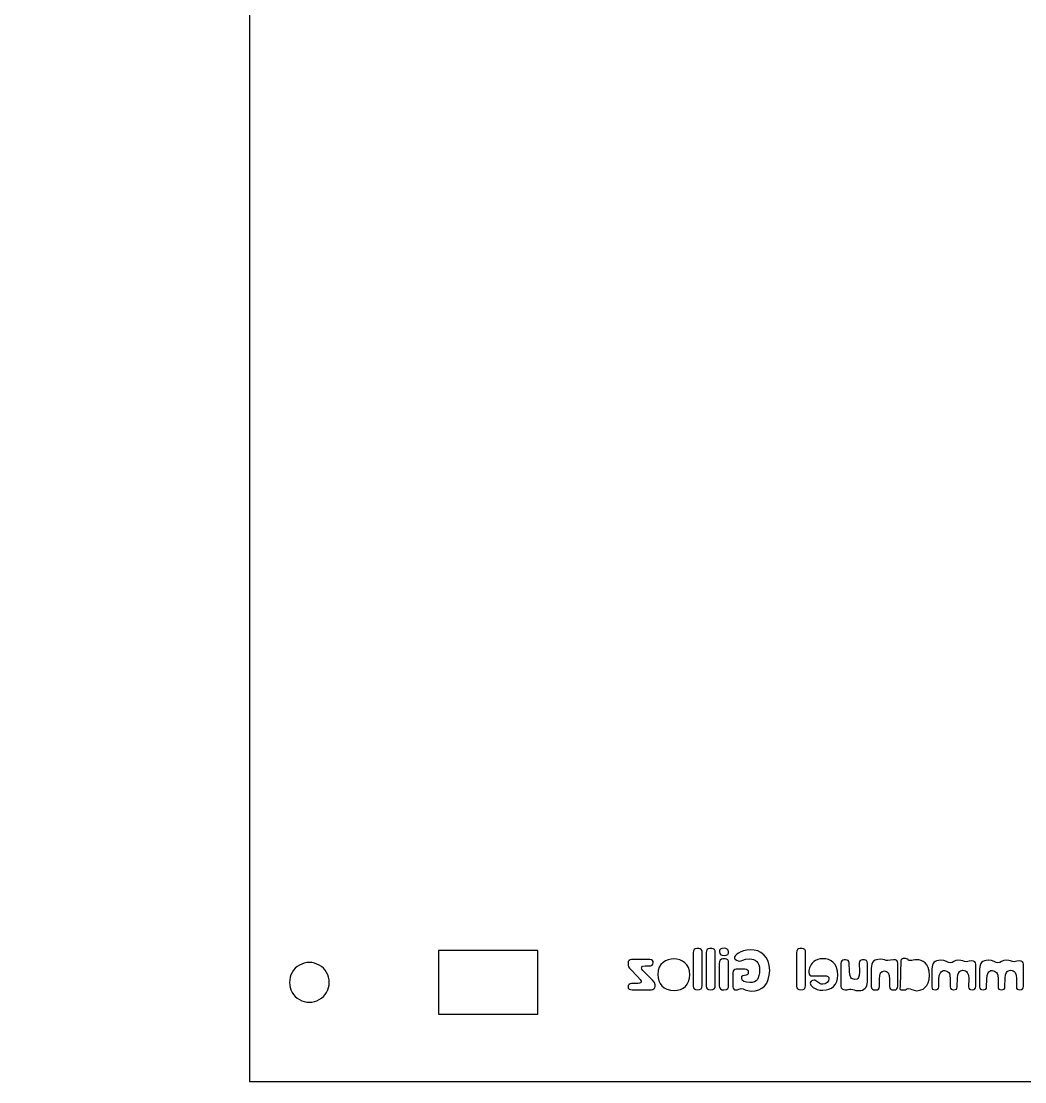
# Model space of a CAD drawing. Header units: metres. Extents: x -273 to -75, y -1504 to -1164.
# Drawn here: x -272.9 to -171.9, y -1503.6 to -1396.9 of the extents above; entities that cross this region are included whole.
import ezdxf

# ---------------------------------------------------------------- set-up
doc = ezdxf.new("R2010")
doc.units = ezdxf.units.M

msp = doc.modelspace()

# ---------------------------------------------------------------- linework, layer by layer
at = {"layer": 'COMPONENT0'}
for p, q in [((-205.25, -1490.43, 0), (-205.28, -1490.62, 0)), ((-205.28, -1490.62, 0), (-205.28, -1493.97, 0)), ((-205.18, -1490.29, 0), (-205.25, -1490.43, 0)), ((-205.07, -1490.21, 0), (-205.18, -1490.29, 0)), ((-204.9, -1490.18, 0), (-205.07, -1490.21, 0)), ((-204.71, -1490.18, 0), (-204.9, -1490.18, 0)), ((-204.57, -1490.21, 0), (-204.71, -1490.18, 0)), ((-204.46, -1490.29, 0), (-204.57, -1490.21, 0)), ((-204.38, -1490.41, 0), (-204.46, -1490.29, 0)), ((-204.36, -1490.56, 0), (-204.38, -1490.41, 0)), ((-204.36, -1493.91, 0), (-204.36, -1490.56, 0)), ((-203.94, -1490.43, 0), (-203.96, -1490.62, 0)), ((-203.96, -1490.62, 0), (-203.96, -1493.97, 0)), ((-203.87, -1490.29, 0), (-203.94, -1490.43, 0)), ((-203.75, -1490.21, 0), (-203.87, -1490.29, 0)), ((-203.59, -1490.18, 0), (-203.75, -1490.21, 0)), ((-203.4, -1490.18, 0), (-203.59, -1490.18, 0)), ((-203.26, -1490.21, 0), (-203.4, -1490.18, 0)), ((-203.14, -1490.29, 0), (-203.26, -1490.21, 0)), ((-203.07, -1490.41, 0), (-203.14, -1490.29, 0)), ((-203.05, -1490.56, 0), (-203.07, -1490.41, 0)), ((-203.05, -1493.91, 0), (-203.05, -1490.56, 0)), ((-202.61, -1490.37, 0), (-202.63, -1490.51, 0)), ((-202.63, -1490.51, 0), (-202.6, -1490.69, 0)), ((-202.53, -1490.26, 0), (-202.61, -1490.37, 0)), ((-202.6, -1490.69, 0), (-202.49, -1490.81, 0)), ((-202.38, -1490.18, 0), (-202.53, -1490.26, 0)), ((-202.16, -1490.16, 0), (-202.38, -1490.18, 0)), ((-201.99, -1490.18, 0), (-202.16, -1490.16, 0)), ((-201.84, -1490.24, 0), (-201.99, -1490.18, 0)), ((-201.74, -1490.35, 0), (-201.84, -1490.24, 0)), ((-201.8, -1490.78, 0), (-201.73, -1490.67, 0)), ((-201.71, -1490.53, 0), (-201.74, -1490.35, 0)), ((-201.73, -1490.67, 0), (-201.71, -1490.53, 0)), ((-200.71, -1490.64, 0), (-200.89, -1490.77, 0)), ((-200.48, -1490.51, 0), (-200.71, -1490.64, 0)), ((-200.2, -1490.41, 0), (-200.48, -1490.51, 0)), ((-199.87, -1490.34, 0), (-200.2, -1490.41, 0)), ((-199.49, -1490.31, 0), (-199.87, -1490.34, 0)), ((-199.13, -1490.34, 0), (-199.49, -1490.31, 0)), ((-198.78, -1490.43, 0), (-199.13, -1490.34, 0)), ((-198.45, -1490.59, 0), (-198.78, -1490.43, 0)), ((-198.16, -1490.81, 0), (-198.45, -1490.59, 0)), ((-194.85, -1490.43, 0), (-194.87, -1490.62, 0)), ((-194.87, -1490.62, 0), (-194.87, -1493.97, 0)), ((-194.78, -1490.29, 0), (-194.85, -1490.43, 0)), ((-194.66, -1490.21, 0), (-194.78, -1490.29, 0)), ((-194.5, -1490.18, 0), (-194.66, -1490.21, 0)), ((-194.31, -1490.18, 0), (-194.5, -1490.18, 0)), ((-194.17, -1490.21, 0), (-194.31, -1490.18, 0)), ((-194.05, -1490.29, 0), (-194.17, -1490.21, 0)), ((-193.98, -1490.41, 0), (-194.05, -1490.29, 0)), ((-193.96, -1490.56, 0), (-193.98, -1490.41, 0)), ((-193.96, -1493.91, 0), (-193.96, -1490.56, 0)), ((-211.81, -1491.49, 0), (-211.83, -1491.63, 0)), ((-211.83, -1491.63, 0), (-211.82, -1491.86, 0)), ((-211.73, -1491.38, 0), (-211.81, -1491.49, 0)), ((-211.61, -1491.32, 0), (-211.73, -1491.38, 0)), ((-211.47, -1491.3, 0), (-211.61, -1491.32, 0)), ((-209.63, -1491.3, 0), (-211.47, -1491.3, 0)), ((-209.48, -1491.33, 0), (-209.63, -1491.3, 0)), ((-209.37, -1491.39, 0), (-209.48, -1491.33, 0)), ((-209.41, -1491.87, 0), (-209.32, -1491.77, 0)), ((-209.31, -1491.49, 0), (-209.37, -1491.39, 0)), ((-209.32, -1491.77, 0), (-209.29, -1491.62, 0)), ((-209.29, -1491.62, 0), (-209.31, -1491.49, 0)), ((-208.52, -1491.8, 0), (-208.68, -1492.07, 0)), ((-208.3, -1491.58, 0), (-208.52, -1491.8, 0)), ((-208.06, -1491.43, 0), (-208.3, -1491.58, 0)), ((-207.78, -1491.32, 0), (-208.06, -1491.43, 0)), ((-207.5, -1491.26, 0), (-207.78, -1491.32, 0)), ((-207.21, -1491.24, 0), (-207.5, -1491.26, 0)), ((-206.91, -1491.26, 0), (-207.21, -1491.24, 0)), ((-206.61, -1491.33, 0), (-206.91, -1491.26, 0)), ((-206.34, -1491.45, 0), (-206.61, -1491.33, 0)), ((-206.1, -1491.62, 0), (-206.34, -1491.45, 0)), ((-205.9, -1491.84, 0), (-206.1, -1491.62, 0)), ((-202.62, -1491.51, 0), (-202.64, -1491.74, 0)), ((-202.64, -1491.74, 0), (-202.64, -1493.93, 0)), ((-202.55, -1491.35, 0), (-202.62, -1491.51, 0)), ((-202.43, -1491.25, 0), (-202.55, -1491.35, 0)), ((-202.49, -1490.81, 0), (-202.34, -1490.86, 0)), ((-202.27, -1491.22, 0), (-202.43, -1491.25, 0)), ((-202.34, -1490.86, 0), (-202.16, -1490.88, 0)), ((-202.06, -1491.22, 0), (-202.27, -1491.22, 0)), ((-202.16, -1490.88, 0), (-201.94, -1490.86, 0)), ((-201.91, -1491.25, 0), (-202.06, -1491.22, 0)), ((-201.94, -1490.86, 0), (-201.8, -1490.78, 0)), ((-201.8, -1491.34, 0), (-201.91, -1491.25, 0)), ((-201.73, -1491.47, 0), (-201.8, -1491.34, 0)), ((-201.71, -1491.64, 0), (-201.73, -1491.47, 0)), ((-201.71, -1493.84, 0), (-201.71, -1491.64, 0)), ((-201.1, -1491.01, 0), (-201.12, -1491.1, 0)), ((-201.12, -1491.1, 0), (-201.11, -1491.18, 0)), ((-201.11, -1491.18, 0), (-201.06, -1491.25, 0)), ((-201.02, -1490.9, 0), (-201.1, -1491.01, 0)), ((-201.06, -1491.25, 0), (-200.92, -1491.36, 0)), ((-200.89, -1490.77, 0), (-201.02, -1490.9, 0)), ((-200.92, -1491.36, 0), (-200.75, -1491.43, 0)), ((-200.75, -1491.43, 0), (-200.6, -1491.46, 0)), ((-200.6, -1491.46, 0), (-200.43, -1491.42, 0)), ((-200.43, -1491.42, 0), (-200.26, -1491.35, 0)), ((-200.26, -1491.35, 0), (-200, -1491.27, 0)), ((-200, -1491.27, 0), (-199.59, -1491.24, 0)), ((-199.59, -1491.24, 0), (-199.38, -1491.25, 0)), ((-199.38, -1491.25, 0), (-199.19, -1491.29, 0)), ((-199.19, -1491.29, 0), (-199.02, -1491.37, 0)), ((-199.02, -1491.37, 0), (-198.88, -1491.48, 0)), ((-198.88, -1491.48, 0), (-198.76, -1491.64, 0)), ((-198.76, -1491.64, 0), (-198.67, -1491.83, 0)), ((-197.92, -1491.1, 0), (-198.16, -1490.81, 0)), ((-197.73, -1491.46, 0), (-197.92, -1491.1, 0)), ((-197.61, -1491.89, 0), (-197.73, -1491.46, 0)), ((-193.39, -1491.81, 0), (-193.55, -1492.13, 0)), ((-193.28, -1491.66, 0), (-193.39, -1491.81, 0)), ((-193.13, -1491.51, 0), (-193.28, -1491.66, 0)), ((-192.96, -1491.39, 0), (-193.13, -1491.51, 0)), ((-192.74, -1491.29, 0), (-192.96, -1491.39, 0)), ((-192.49, -1491.23, 0), (-192.74, -1491.29, 0)), ((-192.19, -1491.21, 0), (-192.49, -1491.23, 0)), ((-191.91, -1491.23, 0), (-192.19, -1491.21, 0)), ((-191.64, -1491.3, 0), (-191.91, -1491.23, 0)), ((-191.39, -1491.42, 0), (-191.64, -1491.3, 0)), ((-191.17, -1491.59, 0), (-191.39, -1491.42, 0)), ((-190.98, -1491.81, 0), (-191.17, -1491.59, 0)), ((-190.83, -1492.1, 0), (-190.98, -1491.81, 0)), ((-190.38, -1491.53, 0), (-190.4, -1491.69, 0)), ((-190.4, -1491.69, 0), (-190.4, -1494.01, 0)), ((-190.31, -1491.42, 0), (-190.38, -1491.53, 0)), ((-190.21, -1491.35, 0), (-190.31, -1491.42, 0)), ((-190.07, -1491.33, 0), (-190.21, -1491.35, 0)), ((-189.94, -1491.33, 0), (-190.07, -1491.33, 0)), ((-189.78, -1491.35, 0), (-189.94, -1491.33, 0)), ((-189.67, -1491.41, 0), (-189.78, -1491.35, 0)), ((-189.6, -1491.51, 0), (-189.67, -1491.41, 0)), ((-189.57, -1491.66, 0), (-189.6, -1491.51, 0)), ((-189.55, -1492.46, 0), (-189.57, -1491.66, 0)), ((-188.53, -1491.51, 0), (-188.55, -1491.66, 0)), ((-188.55, -1491.66, 0), (-188.53, -1492.55, 0)), ((-188.46, -1491.41, 0), (-188.53, -1491.51, 0)), ((-188.35, -1491.35, 0), (-188.46, -1491.41, 0)), ((-188.23, -1491.33, 0), (-188.35, -1491.35, 0)), ((-188.04, -1491.33, 0), (-188.23, -1491.33, 0)), ((-187.92, -1491.35, 0), (-188.04, -1491.33, 0)), ((-187.82, -1491.41, 0), (-187.92, -1491.35, 0)), ((-187.76, -1491.52, 0), (-187.82, -1491.41, 0)), ((-187.73, -1491.66, 0), (-187.76, -1491.52, 0)), ((-187.73, -1493.56, 0), (-187.73, -1491.66, 0)), ((-187.29, -1491.75, 0), (-187.33, -1491.95, 0)), ((-187.21, -1491.59, 0), (-187.29, -1491.75, 0)), ((-187.11, -1491.47, 0), (-187.21, -1491.59, 0)), ((-186.97, -1491.37, 0), (-187.11, -1491.47, 0)), ((-186.82, -1491.31, 0), (-186.97, -1491.37, 0)), ((-186.46, -1491.25, 0), (-186.82, -1491.31, 0)), ((-186.2, -1491.28, 0), (-186.46, -1491.25, 0)), ((-186.01, -1491.33, 0), (-186.2, -1491.28, 0)), ((-185.86, -1491.38, 0), (-186.01, -1491.33, 0)), ((-185.67, -1491.4, 0), (-185.86, -1491.38, 0)), ((-185.42, -1491.36, 0), (-185.67, -1491.4, 0)), ((-185.1, -1491.32, 0), (-185.42, -1491.36, 0)), ((-184.92, -1491.34, 0), (-185.1, -1491.32, 0)), ((-184.79, -1491.41, 0), (-184.92, -1491.34, 0)), ((-184.72, -1491.51, 0), (-184.79, -1491.41, 0)), ((-184.69, -1491.66, 0), (-184.72, -1491.51, 0)), ((-184.69, -1493.98, 0), (-184.69, -1491.66, 0)), ((-184.38, -1491.37, 0), (-184.45, -1493.98, 0)), ((-184.29, -1491.3, 0), (-184.38, -1491.37, 0)), ((-184.2, -1491.23, 0), (-184.29, -1491.3, 0)), ((-184.13, -1491.19, 0), (-184.2, -1491.23, 0)), ((-183.88, -1491.19, 0), (-184.13, -1491.19, 0)), ((-183.79, -1491.21, 0), (-183.88, -1491.19, 0)), ((-183.68, -1491.26, 0), (-183.79, -1491.21, 0)), ((-183.63, -1491.3, 0), (-183.68, -1491.26, 0)), ((-183.59, -1491.39, 0), (-183.63, -1491.3, 0)), ((-183.53, -1491.4, 0), (-183.59, -1491.39, 0)), ((-183.43, -1491.41, 0), (-183.53, -1491.4, 0)), ((-183.28, -1491.39, 0), (-183.43, -1491.41, 0)), ((-183.14, -1491.36, 0), (-183.28, -1491.39, 0)), ((-182.97, -1491.33, 0), (-183.14, -1491.36, 0)), ((-182.75, -1491.32, 0), (-182.97, -1491.33, 0)), ((-182.55, -1491.33, 0), (-182.75, -1491.32, 0)), ((-182.34, -1491.38, 0), (-182.55, -1491.33, 0)), ((-182.13, -1491.48, 0), (-182.34, -1491.38, 0)), ((-181.93, -1491.63, 0), (-182.13, -1491.48, 0)), ((-181.76, -1491.83, 0), (-181.93, -1491.63, 0)), ((-181.13, -1491.7, 0), (-181.2, -1491.85, 0)), ((-181.04, -1491.58, 0), (-181.13, -1491.7, 0)), ((-180.92, -1491.49, 0), (-181.04, -1491.58, 0)), ((-180.77, -1491.42, 0), (-180.92, -1491.49, 0)), ((-180.59, -1491.38, 0), (-180.77, -1491.42, 0)), ((-180.37, -1491.36, 0), (-180.59, -1491.38, 0)), ((-180.04, -1491.4, 0), (-180.37, -1491.36, 0)), ((-179.79, -1491.5, 0), (-180.04, -1491.4, 0)), ((-179.59, -1491.59, 0), (-179.79, -1491.5, 0)), ((-179.41, -1491.63, 0), (-179.59, -1491.59, 0)), ((-179.22, -1491.59, 0), (-179.41, -1491.63, 0)), ((-179.04, -1491.5, 0), (-179.22, -1491.59, 0)), ((-178.83, -1491.4, 0), (-179.04, -1491.5, 0)), ((-178.54, -1491.36, 0), (-178.83, -1491.4, 0)), ((-178.32, -1491.39, 0), (-178.54, -1491.36, 0)), ((-178.13, -1491.44, 0), (-178.32, -1491.39, 0)), ((-177.95, -1491.49, 0), (-178.13, -1491.44, 0)), ((-177.77, -1491.52, 0), (-177.95, -1491.49, 0)), ((-177.51, -1491.47, 0), (-177.77, -1491.52, 0)), ((-177.22, -1491.43, 0), (-177.51, -1491.47, 0)), ((-177.06, -1491.45, 0), (-177.22, -1491.43, 0)), ((-176.94, -1491.52, 0), (-177.06, -1491.45, 0)), ((-176.87, -1491.62, 0), (-176.94, -1491.52, 0)), ((-176.84, -1491.75, 0), (-176.87, -1491.62, 0)), ((-176.84, -1494, 0), (-176.84, -1491.75, 0)), ((-176.33, -1491.7, 0), (-176.39, -1491.85, 0)), ((-176.24, -1491.58, 0), (-176.33, -1491.7, 0)), ((-176.11, -1491.49, 0), (-176.24, -1491.58, 0)), ((-175.96, -1491.42, 0), (-176.11, -1491.49, 0)), ((-175.78, -1491.38, 0), (-175.96, -1491.42, 0)), ((-175.57, -1491.36, 0), (-175.78, -1491.38, 0)), ((-175.23, -1491.4, 0), (-175.57, -1491.36, 0)), ((-174.98, -1491.5, 0), (-175.23, -1491.4, 0)), ((-174.79, -1491.59, 0), (-174.98, -1491.5, 0)), ((-174.61, -1491.63, 0), (-174.79, -1491.59, 0)), ((-174.41, -1491.59, 0), (-174.61, -1491.63, 0)), ((-174.23, -1491.5, 0), (-174.41, -1491.59, 0)), ((-174.02, -1491.4, 0), (-174.23, -1491.5, 0)), ((-173.74, -1491.36, 0), (-174.02, -1491.4, 0)), ((-173.51, -1491.39, 0), (-173.74, -1491.36, 0)), ((-173.32, -1491.44, 0), (-173.51, -1491.39, 0)), ((-173.14, -1491.49, 0), (-173.32, -1491.44, 0)), ((-172.96, -1491.52, 0), (-173.14, -1491.49, 0)), ((-172.7, -1491.47, 0), (-172.96, -1491.52, 0)), ((-172.41, -1491.43, 0), (-172.7, -1491.47, 0)), ((-172.25, -1491.45, 0), (-172.41, -1491.43, 0)), ((-172.13, -1491.52, 0), (-172.25, -1491.45, 0)), ((-172.06, -1491.62, 0), (-172.13, -1491.52, 0)), ((-172.04, -1491.75, 0), (-172.06, -1491.62, 0)), ((-172.04, -1494, 0), (-172.04, -1491.75, 0)), ((-211.82, -1491.86, 0), (-211.77, -1492.03, 0)), ((-211.77, -1492.03, 0), (-211.69, -1492.15, 0)), ((-211.69, -1492.15, 0), (-211.58, -1492.28, 0)), ((-211.58, -1492.28, 0), (-210.86, -1492.99, 0)), ((-210.46, -1492.14, 0), (-210.44, -1492.05, 0)), ((-210.43, -1492.28, 0), (-210.46, -1492.14, 0)), ((-210.44, -1492.05, 0), (-210.36, -1491.98, 0)), ((-210.33, -1492.39, 0), (-210.43, -1492.28, 0)), ((-210.36, -1491.98, 0), (-210.09, -1491.94, 0)), ((-209.37, -1493.37, 0), (-210.33, -1492.39, 0)), ((-210.09, -1491.94, 0), (-209.65, -1491.94, 0)), ((-209.65, -1491.94, 0), (-209.53, -1491.92, 0)), ((-209.53, -1491.92, 0), (-209.41, -1491.87, 0)), ((-208.79, -1492.41, 0), (-208.83, -1492.81, 0)), ((-208.83, -1492.81, 0), (-208.81, -1493.13, 0)), ((-208.68, -1492.07, 0), (-208.79, -1492.41, 0)), ((-205.74, -1492.11, 0), (-205.9, -1491.84, 0)), ((-205.64, -1492.44, 0), (-205.74, -1492.11, 0)), ((-205.61, -1492.82, 0), (-205.64, -1492.44, 0)), ((-205.64, -1493.18, 0), (-205.61, -1492.82, 0)), ((-201.25, -1492.48, 0), (-201.27, -1492.65, 0)), ((-201.27, -1492.65, 0), (-201.27, -1494.04, 0)), ((-201.19, -1492.37, 0), (-201.25, -1492.48, 0)), ((-201.09, -1492.3, 0), (-201.19, -1492.37, 0)), ((-200.95, -1492.27, 0), (-201.09, -1492.3, 0)), ((-200.07, -1492.27, 0), (-200.95, -1492.27, 0)), ((-200.29, -1492.91, 0), (-200.09, -1492.86, 0)), ((-200.09, -1492.86, 0), (-199.9, -1492.82, 0)), ((-199.91, -1492.29, 0), (-200.07, -1492.27, 0)), ((-199.79, -1492.35, 0), (-199.91, -1492.29, 0)), ((-199.9, -1492.82, 0), (-199.78, -1492.77, 0)), ((-199.72, -1492.44, 0), (-199.79, -1492.35, 0)), ((-199.78, -1492.77, 0), (-199.72, -1492.69, 0)), ((-199.69, -1492.57, 0), (-199.72, -1492.44, 0)), ((-199.72, -1492.69, 0), (-199.69, -1492.57, 0)), ((-198.67, -1491.83, 0), (-198.61, -1492.06, 0)), ((-198.61, -1492.65, 0), (-198.65, -1492.91, 0)), ((-198.61, -1492.06, 0), (-198.6, -1492.34, 0)), ((-198.6, -1492.34, 0), (-198.61, -1492.65, 0)), ((-197.71, -1493.31, 0), (-197.61, -1492.88, 0)), ((-197.57, -1492.39, 0), (-197.61, -1491.89, 0)), ((-197.61, -1492.88, 0), (-197.57, -1492.39, 0)), ((-193.62, -1492.41, 0), (-193.64, -1492.59, 0)), ((-193.64, -1492.59, 0), (-193.61, -1492.76, 0)), ((-193.55, -1492.13, 0), (-193.62, -1492.41, 0)), ((-193.61, -1492.76, 0), (-193.54, -1492.87, 0)), ((-193.54, -1492.87, 0), (-193.42, -1492.92, 0)), ((-190.74, -1492.45, 0), (-190.83, -1492.1, 0)), ((-190.71, -1492.86, 0), (-190.74, -1492.45, 0)), ((-190.73, -1493.22, 0), (-190.71, -1492.86, 0)), ((-189.52, -1492.83, 0), (-189.55, -1492.46, 0)), ((-189.41, -1493.09, 0), (-189.52, -1492.83, 0)), ((-188.56, -1492.89, 0), (-188.63, -1493.12, 0)), ((-188.53, -1492.55, 0), (-188.56, -1492.89, 0)), ((-187.33, -1491.95, 0), (-187.35, -1492.19, 0)), ((-187.35, -1492.19, 0), (-187.35, -1494.02, 0)), ((-186.5, -1492.89, 0), (-186.41, -1492.64, 0)), ((-186.41, -1492.64, 0), (-186.25, -1492.49, 0)), ((-186.25, -1492.49, 0), (-186.03, -1492.44, 0)), ((-186.03, -1492.44, 0), (-185.81, -1492.49, 0)), ((-185.81, -1492.49, 0), (-185.72, -1492.56, 0)), ((-185.72, -1492.56, 0), (-185.65, -1492.65, 0)), ((-185.65, -1492.65, 0), (-185.55, -1492.91, 0)), ((-181.62, -1492.1, 0), (-181.76, -1491.83, 0)), ((-181.52, -1492.45, 0), (-181.62, -1492.1, 0)), ((-181.49, -1492.88, 0), (-181.52, -1492.45, 0)), ((-181.52, -1493.3, 0), (-181.49, -1492.88, 0)), ((-181.2, -1491.85, 0), (-181.25, -1492.22, 0)), ((-181.25, -1492.22, 0), (-181.25, -1494.04, 0)), ((-180.5, -1492.9, 0), (-180.39, -1492.62, 0)), ((-180.39, -1492.62, 0), (-180.31, -1492.52, 0)), ((-180.31, -1492.52, 0), (-180.22, -1492.45, 0)), ((-180.22, -1492.45, 0), (-180.1, -1492.41, 0)), ((-180.1, -1492.41, 0), (-179.98, -1492.4, 0)), ((-179.98, -1492.4, 0), (-179.74, -1492.45, 0)), ((-179.74, -1492.45, 0), (-179.55, -1492.6, 0)), ((-179.55, -1492.6, 0), (-179.48, -1492.71, 0)), ((-179.48, -1492.71, 0), (-179.43, -1492.86, 0)), ((-179.43, -1492.86, 0), (-179.39, -1493.24, 0)), ((-178.68, -1493.17, 0), (-178.65, -1492.83, 0)), ((-178.65, -1492.83, 0), (-178.54, -1492.59, 0)), ((-178.54, -1492.59, 0), (-178.47, -1492.5, 0)), ((-178.47, -1492.5, 0), (-178.37, -1492.43, 0)), ((-178.37, -1492.43, 0), (-178.12, -1492.38, 0)), ((-178.12, -1492.38, 0), (-177.99, -1492.4, 0)), ((-177.99, -1492.4, 0), (-177.87, -1492.44, 0)), ((-177.87, -1492.44, 0), (-177.77, -1492.51, 0)), ((-177.77, -1492.51, 0), (-177.68, -1492.6, 0)), ((-177.68, -1492.6, 0), (-177.57, -1492.86, 0)), ((-177.57, -1492.86, 0), (-177.54, -1493.2, 0)), ((-176.39, -1491.85, 0), (-176.45, -1492.22, 0)), ((-176.45, -1492.22, 0), (-176.45, -1494.04, 0)), ((-175.69, -1492.9, 0), (-175.59, -1492.62, 0)), ((-175.59, -1492.62, 0), (-175.51, -1492.52, 0)), ((-175.51, -1492.52, 0), (-175.41, -1492.45, 0)), ((-175.41, -1492.45, 0), (-175.3, -1492.41, 0)), ((-175.3, -1492.41, 0), (-175.17, -1492.4, 0)), ((-175.17, -1492.4, 0), (-174.93, -1492.45, 0)), ((-174.93, -1492.45, 0), (-174.75, -1492.6, 0)), ((-174.75, -1492.6, 0), (-174.67, -1492.71, 0)), ((-174.67, -1492.71, 0), (-174.62, -1492.86, 0)), ((-174.62, -1492.86, 0), (-174.58, -1493.24, 0)), ((-173.88, -1493.17, 0), (-173.84, -1492.83, 0)), ((-173.84, -1492.83, 0), (-173.74, -1492.59, 0)), ((-173.74, -1492.59, 0), (-173.66, -1492.5, 0)), ((-173.66, -1492.5, 0), (-173.56, -1492.43, 0)), ((-173.56, -1492.43, 0), (-173.32, -1492.38, 0)), ((-173.32, -1492.38, 0), (-173.18, -1492.4, 0)), ((-173.18, -1492.4, 0), (-173.06, -1492.44, 0)), ((-173.06, -1492.44, 0), (-172.96, -1492.51, 0)), ((-172.96, -1492.51, 0), (-172.88, -1492.6, 0)), ((-172.88, -1492.6, 0), (-172.77, -1492.86, 0)), ((-172.77, -1492.86, 0), (-172.73, -1493.2, 0)), ((-211.8, -1493.91, 0), (-211.82, -1494.04, 0)), ((-211.73, -1493.8, 0), (-211.8, -1493.91, 0)), ((-211.62, -1493.73, 0), (-211.73, -1493.8, 0)), ((-211.47, -1493.71, 0), (-211.62, -1493.73, 0)), ((-210.82, -1493.71, 0), (-211.47, -1493.71, 0)), ((-210.86, -1492.99, 0), (-210.59, -1493.29, 0)), ((-210.68, -1493.69, 0), (-210.82, -1493.71, 0)), ((-210.58, -1493.65, 0), (-210.68, -1493.69, 0)), ((-210.59, -1493.29, 0), (-210.5, -1493.46, 0)), ((-210.52, -1493.57, 0), (-210.58, -1493.65, 0)), ((-210.5, -1493.46, 0), (-210.52, -1493.57, 0)), ((-209.18, -1493.62, 0), (-209.37, -1493.37, 0)), ((-209.11, -1493.85, 0), (-209.18, -1493.62, 0)), ((-209.11, -1494.01, 0), (-209.11, -1493.85, 0)), ((-208.81, -1493.13, 0), (-208.73, -1493.44, 0)), ((-208.73, -1493.44, 0), (-208.6, -1493.71, 0)), ((-208.6, -1493.71, 0), (-208.42, -1493.94, 0)), ((-208.42, -1493.94, 0), (-208.19, -1494.13, 0)), ((-206.06, -1494, 0), (-205.87, -1493.77, 0)), ((-205.87, -1493.77, 0), (-205.73, -1493.5, 0)), ((-205.73, -1493.5, 0), (-205.64, -1493.18, 0)), ((-204.39, -1494.11, 0), (-204.36, -1493.91, 0)), ((-203.07, -1494.11, 0), (-203.05, -1493.91, 0)), ((-202.64, -1493.93, 0), (-202.61, -1494.12, 0)), ((-201.73, -1494.06, 0), (-201.71, -1493.84, 0)), ((-200.39, -1493.08, 0), (-200.38, -1492.98, 0)), ((-200.39, -1493.18, 0), (-200.39, -1493.08, 0)), ((-200.33, -1493.37, 0), (-200.39, -1493.18, 0)), ((-200.38, -1492.98, 0), (-200.29, -1492.91, 0)), ((-200.17, -1493.51, 0), (-200.33, -1493.37, 0)), ((-199.92, -1493.59, 0), (-200.17, -1493.51, 0)), ((-199.58, -1493.61, 0), (-199.92, -1493.59, 0)), ((-199.32, -1493.6, 0), (-199.58, -1493.61, 0)), ((-199.11, -1493.54, 0), (-199.32, -1493.6, 0)), ((-198.94, -1493.44, 0), (-199.11, -1493.54, 0)), ((-198.81, -1493.31, 0), (-198.94, -1493.44, 0)), ((-198.72, -1493.14, 0), (-198.81, -1493.31, 0)), ((-198.65, -1492.91, 0), (-198.72, -1493.14, 0)), ((-198.35, -1494.18, 0), (-198.08, -1493.96, 0)), ((-198.08, -1493.96, 0), (-197.87, -1493.66, 0)), ((-197.87, -1493.66, 0), (-197.71, -1493.31, 0)), ((-193.99, -1494.11, 0), (-193.96, -1493.91, 0)), ((-193.47, -1493.57, 0), (-193.51, -1493.67, 0)), ((-193.51, -1493.67, 0), (-193.43, -1493.86, 0)), ((-193.38, -1493.47, 0), (-193.47, -1493.57, 0)), ((-193.43, -1493.86, 0), (-193.19, -1494.1, 0)), ((-193.42, -1492.92, 0), (-193.24, -1492.93, 0)), ((-193.25, -1493.4, 0), (-193.38, -1493.47, 0)), ((-193.11, -1493.37, 0), (-193.25, -1493.4, 0)), ((-193.24, -1492.93, 0), (-192.97, -1492.93, 0)), ((-193, -1493.38, 0), (-193.11, -1493.37, 0)), ((-192.91, -1493.43, 0), (-193, -1493.38, 0)), ((-192.97, -1492.93, 0), (-192.02, -1492.93, 0)), ((-192.74, -1493.57, 0), (-192.91, -1493.43, 0)), ((-192.52, -1493.71, 0), (-192.74, -1493.57, 0)), ((-192.39, -1493.76, 0), (-192.52, -1493.71, 0)), ((-192.22, -1493.78, 0), (-192.39, -1493.76, 0)), ((-191.99, -1493.73, 0), (-192.22, -1493.78, 0)), ((-192.02, -1492.93, 0), (-191.84, -1492.95, 0)), ((-191.8, -1493.61, 0), (-191.99, -1493.73, 0)), ((-191.84, -1492.95, 0), (-191.71, -1493.01, 0)), ((-191.66, -1493.43, 0), (-191.8, -1493.61, 0)), ((-191.71, -1493.01, 0), (-191.63, -1493.11, 0)), ((-191.61, -1493.24, 0), (-191.66, -1493.43, 0)), ((-191.63, -1493.11, 0), (-191.61, -1493.24, 0)), ((-191.14, -1494, 0), (-190.96, -1493.78, 0)), ((-190.96, -1493.78, 0), (-190.82, -1493.52, 0)), ((-190.82, -1493.52, 0), (-190.73, -1493.22, 0)), ((-189.34, -1493.19, 0), (-189.41, -1493.09, 0)), ((-189.24, -1493.25, 0), (-189.34, -1493.19, 0)), ((-189, -1493.3, 0), (-189.24, -1493.25, 0)), ((-188.78, -1493.26, 0), (-189, -1493.3, 0)), ((-188.7, -1493.2, 0), (-188.78, -1493.26, 0)), ((-188.63, -1493.12, 0), (-188.7, -1493.2, 0)), ((-187.86, -1494.07, 0), (-187.79, -1493.92, 0)), ((-187.79, -1493.92, 0), (-187.75, -1493.75, 0)), ((-187.75, -1493.75, 0), (-187.73, -1493.56, 0)), ((-186.53, -1493.25, 0), (-186.5, -1492.89, 0)), ((-186.53, -1494.02, 0), (-186.53, -1493.25, 0)), ((-185.55, -1492.91, 0), (-185.52, -1493.28, 0)), ((-185.52, -1493.28, 0), (-185.51, -1494.02, 0)), ((-181.94, -1494.12, 0), (-181.77, -1493.92, 0)), ((-181.77, -1493.92, 0), (-181.62, -1493.65, 0)), ((-181.62, -1493.65, 0), (-181.52, -1493.3, 0)), ((-180.55, -1494.04, 0), (-180.54, -1493.27, 0)), ((-180.54, -1493.27, 0), (-180.5, -1492.9, 0)), ((-179.39, -1493.24, 0), (-179.4, -1494.04, 0)), ((-178.7, -1494.04, 0), (-178.68, -1493.17, 0)), ((-177.54, -1493.2, 0), (-177.55, -1494.04, 0)), ((-175.74, -1494.04, 0), (-175.73, -1493.27, 0)), ((-175.73, -1493.27, 0), (-175.69, -1492.9, 0)), ((-174.58, -1493.24, 0), (-174.59, -1494.04, 0)), ((-173.89, -1494.04, 0), (-173.88, -1493.17, 0)), ((-172.73, -1493.2, 0), (-172.74, -1494.04, 0)), ((-211.82, -1494.04, 0), (-211.8, -1494.17, 0)), ((-211.8, -1494.17, 0), (-211.72, -1494.27, 0)), ((-211.72, -1494.27, 0), (-211.58, -1494.32, 0)), ((-211.58, -1494.32, 0), (-211.4, -1494.34, 0)), ((-211.4, -1494.34, 0), (-209.48, -1494.34, 0)), ((-209.48, -1494.34, 0), (-209.33, -1494.32, 0)), ((-209.33, -1494.32, 0), (-209.22, -1494.26, 0)), ((-209.22, -1494.26, 0), (-209.14, -1494.16, 0)), ((-209.14, -1494.16, 0), (-209.11, -1494.01, 0)), ((-208.19, -1494.13, 0), (-207.91, -1494.28, 0)), ((-207.91, -1494.28, 0), (-207.57, -1494.37, 0)), ((-207.57, -1494.37, 0), (-207.19, -1494.4, 0)), ((-207.19, -1494.4, 0), (-206.87, -1494.37, 0)), ((-206.87, -1494.37, 0), (-206.56, -1494.3, 0)), ((-206.56, -1494.3, 0), (-206.29, -1494.17, 0)), ((-206.29, -1494.17, 0), (-206.06, -1494, 0)), ((-205.28, -1493.97, 0), (-205.25, -1494.14, 0)), ((-205.25, -1494.14, 0), (-205.17, -1494.25, 0)), ((-205.17, -1494.25, 0), (-205.03, -1494.32, 0)), ((-205.03, -1494.32, 0), (-204.84, -1494.35, 0)), ((-204.84, -1494.35, 0), (-204.62, -1494.32, 0)), ((-204.62, -1494.32, 0), (-204.47, -1494.25, 0)), ((-204.47, -1494.25, 0), (-204.39, -1494.11, 0)), ((-203.96, -1493.97, 0), (-203.94, -1494.14, 0)), ((-203.94, -1494.14, 0), (-203.85, -1494.25, 0)), ((-203.85, -1494.25, 0), (-203.72, -1494.32, 0)), ((-203.72, -1494.32, 0), (-203.53, -1494.35, 0)), ((-203.53, -1494.35, 0), (-203.3, -1494.32, 0)), ((-203.3, -1494.32, 0), (-203.15, -1494.25, 0)), ((-203.15, -1494.25, 0), (-203.07, -1494.11, 0)), ((-202.61, -1494.12, 0), (-202.53, -1494.25, 0)), ((-202.53, -1494.25, 0), (-202.38, -1494.33, 0)), ((-202.38, -1494.33, 0), (-202.17, -1494.35, 0)), ((-202.17, -1494.35, 0), (-201.93, -1494.32, 0)), ((-201.93, -1494.32, 0), (-201.79, -1494.22, 0)), ((-201.79, -1494.22, 0), (-201.73, -1494.06, 0)), ((-201.27, -1494.04, 0), (-201.25, -1494.18, 0)), ((-201.25, -1494.18, 0), (-201.19, -1494.27, 0)), ((-201.19, -1494.27, 0), (-201.1, -1494.33, 0)), ((-201.1, -1494.33, 0), (-200.98, -1494.35, 0)), ((-200.98, -1494.35, 0), (-200.82, -1494.33, 0)), ((-200.82, -1494.33, 0), (-200.68, -1494.28, 0)), ((-200.68, -1494.28, 0), (-200.55, -1494.23, 0)), ((-200.55, -1494.23, 0), (-200.43, -1494.21, 0)), ((-200.43, -1494.21, 0), (-200.23, -1494.25, 0)), ((-200.23, -1494.25, 0), (-200.03, -1494.34, 0)), ((-200.03, -1494.34, 0), (-199.77, -1494.42, 0)), ((-199.77, -1494.42, 0), (-199.42, -1494.47, 0)), ((-199.42, -1494.47, 0), (-199.03, -1494.43, 0)), ((-199.03, -1494.43, 0), (-198.67, -1494.34, 0)), ((-198.67, -1494.34, 0), (-198.35, -1494.18, 0)), ((-194.87, -1493.97, 0), (-194.85, -1494.14, 0)), ((-194.85, -1494.14, 0), (-194.77, -1494.25, 0)), ((-194.77, -1494.25, 0), (-194.63, -1494.32, 0)), ((-194.63, -1494.32, 0), (-194.44, -1494.35, 0)), ((-194.44, -1494.35, 0), (-194.21, -1494.32, 0)), ((-194.21, -1494.32, 0), (-194.07, -1494.25, 0)), ((-194.07, -1494.25, 0), (-193.99, -1494.11, 0)), ((-193.19, -1494.1, 0), (-193.01, -1494.21, 0)), ((-193.01, -1494.21, 0), (-192.78, -1494.3, 0)), ((-192.78, -1494.3, 0), (-192.51, -1494.37, 0)), ((-192.51, -1494.37, 0), (-192.21, -1494.39, 0)), ((-192.21, -1494.39, 0), (-191.9, -1494.36, 0)), ((-191.9, -1494.36, 0), (-191.61, -1494.29, 0)), ((-191.61, -1494.29, 0), (-191.36, -1494.17, 0)), ((-191.36, -1494.17, 0), (-191.14, -1494, 0)), ((-190.4, -1494.01, 0), (-190.37, -1494.16, 0)), ((-190.37, -1494.16, 0), (-190.28, -1494.26, 0)), ((-190.28, -1494.26, 0), (-190.14, -1494.32, 0)), ((-190.14, -1494.32, 0), (-189.97, -1494.34, 0)), ((-189.97, -1494.34, 0), (-189.78, -1494.33, 0)), ((-189.78, -1494.33, 0), (-189.66, -1494.31, 0)), ((-189.66, -1494.31, 0), (-189.55, -1494.28, 0)), ((-189.55, -1494.28, 0), (-189.41, -1494.27, 0)), ((-189.41, -1494.27, 0), (-189.2, -1494.3, 0)), ((-189.2, -1494.3, 0), (-189.06, -1494.35, 0)), ((-189.06, -1494.35, 0), (-188.89, -1494.4, 0)), ((-188.89, -1494.4, 0), (-188.61, -1494.42, 0)), ((-188.61, -1494.42, 0), (-188.41, -1494.41, 0)), ((-188.41, -1494.41, 0), (-188.23, -1494.37, 0)), ((-188.23, -1494.37, 0), (-188.08, -1494.29, 0)), ((-188.08, -1494.29, 0), (-187.96, -1494.19, 0)), ((-187.96, -1494.19, 0), (-187.86, -1494.07, 0)), ((-187.35, -1494.02, 0), (-187.32, -1494.17, 0)), ((-187.32, -1494.17, 0), (-187.24, -1494.27, 0)), ((-187.24, -1494.27, 0), (-187.13, -1494.33, 0)), ((-187.13, -1494.33, 0), (-186.99, -1494.35, 0)), ((-186.99, -1494.35, 0), (-186.86, -1494.35, 0)), ((-186.86, -1494.35, 0), (-186.73, -1494.33, 0)), ((-186.73, -1494.33, 0), (-186.62, -1494.27, 0)), ((-186.62, -1494.27, 0), (-186.55, -1494.17, 0)), ((-186.55, -1494.17, 0), (-186.53, -1494.02, 0)), ((-185.51, -1494.02, 0), (-185.48, -1494.17, 0)), ((-185.48, -1494.17, 0), (-185.41, -1494.27, 0)), ((-185.41, -1494.27, 0), (-185.29, -1494.33, 0)), ((-185.29, -1494.33, 0), (-185.15, -1494.35, 0)), ((-185.15, -1494.35, 0), (-185.02, -1494.35, 0)), ((-185.02, -1494.35, 0), (-184.88, -1494.33, 0)), ((-184.88, -1494.33, 0), (-184.78, -1494.26, 0)), ((-184.78, -1494.26, 0), (-184.71, -1494.15, 0)), ((-184.71, -1494.15, 0), (-184.69, -1493.98, 0)), ((-184.45, -1493.98, 0), (-184.46, -1494.2, 0)), ((-184.46, -1494.2, 0), (-184.44, -1494.31, 0)), ((-184.44, -1494.31, 0), (-184.33, -1494.35, 0)), ((-184.33, -1494.35, 0), (-184.06, -1494.35, 0)), ((-184.06, -1494.35, 0), (-183.9, -1494.33, 0)), ((-183.9, -1494.33, 0), (-183.81, -1494.29, 0)), ((-183.81, -1494.29, 0), (-183.74, -1494.24, 0)), ((-183.74, -1494.24, 0), (-183.63, -1494.21, 0)), ((-183.63, -1494.21, 0), (-183.43, -1494.25, 0)), ((-183.43, -1494.25, 0), (-183.25, -1494.32, 0)), ((-183.25, -1494.32, 0), (-183.04, -1494.39, 0)), ((-183.04, -1494.39, 0), (-182.76, -1494.43, 0)), ((-182.76, -1494.43, 0), (-182.35, -1494.36, 0)), ((-182.35, -1494.36, 0), (-182.14, -1494.27, 0)), ((-182.14, -1494.27, 0), (-181.94, -1494.12, 0)), ((-181.25, -1494.04, 0), (-181.23, -1494.17, 0)), ((-181.23, -1494.17, 0), (-181.17, -1494.27, 0)), ((-181.17, -1494.27, 0), (-181.06, -1494.32, 0)), ((-181.06, -1494.32, 0), (-180.9, -1494.34, 0)), ((-180.9, -1494.34, 0), (-180.75, -1494.32, 0)), ((-180.75, -1494.32, 0), (-180.64, -1494.27, 0)), ((-180.64, -1494.27, 0), (-180.57, -1494.17, 0)), ((-180.57, -1494.17, 0), (-180.55, -1494.04, 0)), ((-179.4, -1494.04, 0), (-179.38, -1494.17, 0)), ((-179.38, -1494.17, 0), (-179.31, -1494.27, 0)), ((-179.31, -1494.27, 0), (-179.2, -1494.32, 0)), ((-179.2, -1494.32, 0), (-179.05, -1494.34, 0)), ((-179.05, -1494.34, 0), (-178.89, -1494.32, 0)), ((-178.89, -1494.32, 0), (-178.78, -1494.27, 0)), ((-178.78, -1494.27, 0), (-178.72, -1494.17, 0)), ((-178.72, -1494.17, 0), (-178.7, -1494.04, 0)), ((-177.55, -1494.04, 0), (-177.53, -1494.17, 0)), ((-177.53, -1494.17, 0), (-177.46, -1494.27, 0)), ((-177.46, -1494.27, 0), (-177.35, -1494.32, 0)), ((-177.35, -1494.32, 0), (-177.2, -1494.34, 0)), ((-177.2, -1494.34, 0), (-177.04, -1494.32, 0)), ((-177.04, -1494.32, 0), (-176.93, -1494.26, 0)), ((-176.93, -1494.26, 0), (-176.87, -1494.15, 0)), ((-176.87, -1494.15, 0), (-176.84, -1494, 0)), ((-176.45, -1494.04, 0), (-176.42, -1494.17, 0)), ((-176.42, -1494.17, 0), (-176.36, -1494.27, 0)), ((-176.36, -1494.27, 0), (-176.25, -1494.32, 0)), ((-176.25, -1494.32, 0), (-176.09, -1494.34, 0)), ((-176.09, -1494.34, 0), (-175.94, -1494.32, 0)), ((-175.94, -1494.32, 0), (-175.83, -1494.27, 0)), ((-175.83, -1494.27, 0), (-175.76, -1494.17, 0)), ((-175.76, -1494.17, 0), (-175.74, -1494.04, 0)), ((-174.59, -1494.04, 0), (-174.57, -1494.17, 0)), ((-174.57, -1494.17, 0), (-174.51, -1494.27, 0)), ((-174.51, -1494.27, 0), (-174.4, -1494.32, 0)), ((-174.4, -1494.32, 0), (-174.24, -1494.34, 0)), ((-174.24, -1494.34, 0), (-174.09, -1494.32, 0)), ((-174.09, -1494.32, 0), (-173.98, -1494.27, 0)), ((-173.98, -1494.27, 0), (-173.91, -1494.17, 0)), ((-173.91, -1494.17, 0), (-173.89, -1494.04, 0)), ((-172.74, -1494.04, 0), (-172.72, -1494.17, 0)), ((-172.72, -1494.17, 0), (-172.65, -1494.27, 0)), ((-172.65, -1494.27, 0), (-172.54, -1494.32, 0)), ((-172.54, -1494.32, 0), (-172.39, -1494.34, 0)), ((-172.39, -1494.34, 0), (-172.23, -1494.32, 0)), ((-172.23, -1494.32, 0), (-172.12, -1494.26, 0)), ((-172.12, -1494.26, 0), (-172.06, -1494.15, 0)), ((-172.06, -1494.15, 0), (-172.04, -1494, 0))]:
    msp.add_line(p, q, dxfattribs=at)
at = {"layer": 'Layer0'}
for points in [[(-272.9, -1224.6, 0), (-250.9, -1224.6, 0), (-250.9, -1163.6, 0), (-96.9, -1163.6, 0), (-96.9, -1224.6, 0), (-74.9, -1224.6, 0), (-74.9, -1317.6, 0), (-97.9, -1317.6, 0), (-97.9, -1503.6, 0), (-249.9, -1503.6, 0), (-249.9, -1317.6, 0), (-272.9, -1317.6, 0), (-272.9, -1224.6, 0)], [(-220.9, -1496.8, 0), (-220.9, -1490.4, 0), (-230.9, -1490.4, 0), (-230.9, -1496.8, 0), (-220.9, -1496.8, 0)], [(-242.49, -1492.18, 0), (-242.68, -1492.01, 0), (-242.9, -1491.86, 0), (-243.14, -1491.75, 0), (-243.38, -1491.67, 0), (-243.64, -1491.61, 0), (-243.9, -1491.6, 0), (-244.16, -1491.61, 0), (-244.42, -1491.67, 0), (-244.67, -1491.75, 0), (-244.9, -1491.86, 0), (-245.12, -1492.01, 0), (-245.32, -1492.18, 0), (-245.49, -1492.38, 0), (-245.63, -1492.6, 0), (-245.75, -1492.83, 0), (-245.83, -1493.08, 0), (-245.88, -1493.34, 0), (-245.9, -1493.6, 0), (-245.88, -1493.86, 0), (-245.83, -1494.11, 0), (-245.75, -1494.36, 0), (-245.63, -1494.6, 0), (-245.49, -1494.81, 0), (-245.32, -1495.01, 0), (-245.12, -1495.18, 0), (-244.9, -1495.33, 0), (-244.67, -1495.44, 0), (-244.42, -1495.53, 0), (-244.16, -1495.58, 0), (-243.9, -1495.6, 0), (-243.64, -1495.58, 0), (-243.38, -1495.53, 0), (-243.14, -1495.44, 0), (-242.9, -1495.33, 0), (-242.68, -1495.18, 0), (-242.49, -1495.01, 0), (-242.31, -1494.81, 0), (-242.17, -1494.6, 0), (-242.05, -1494.36, 0), (-241.97, -1494.11, 0), (-241.92, -1493.86, 0), (-241.9, -1493.6, 0), (-241.92, -1493.34, 0), (-241.97, -1493.08, 0), (-242.05, -1492.83, 0), (-242.17, -1492.6, 0), (-242.31, -1492.38, 0), (-242.49, -1492.18, 0)]]:
    msp.add_polyline3d(points, dxfattribs=at)

doc.saveas('drawing.dxf')
